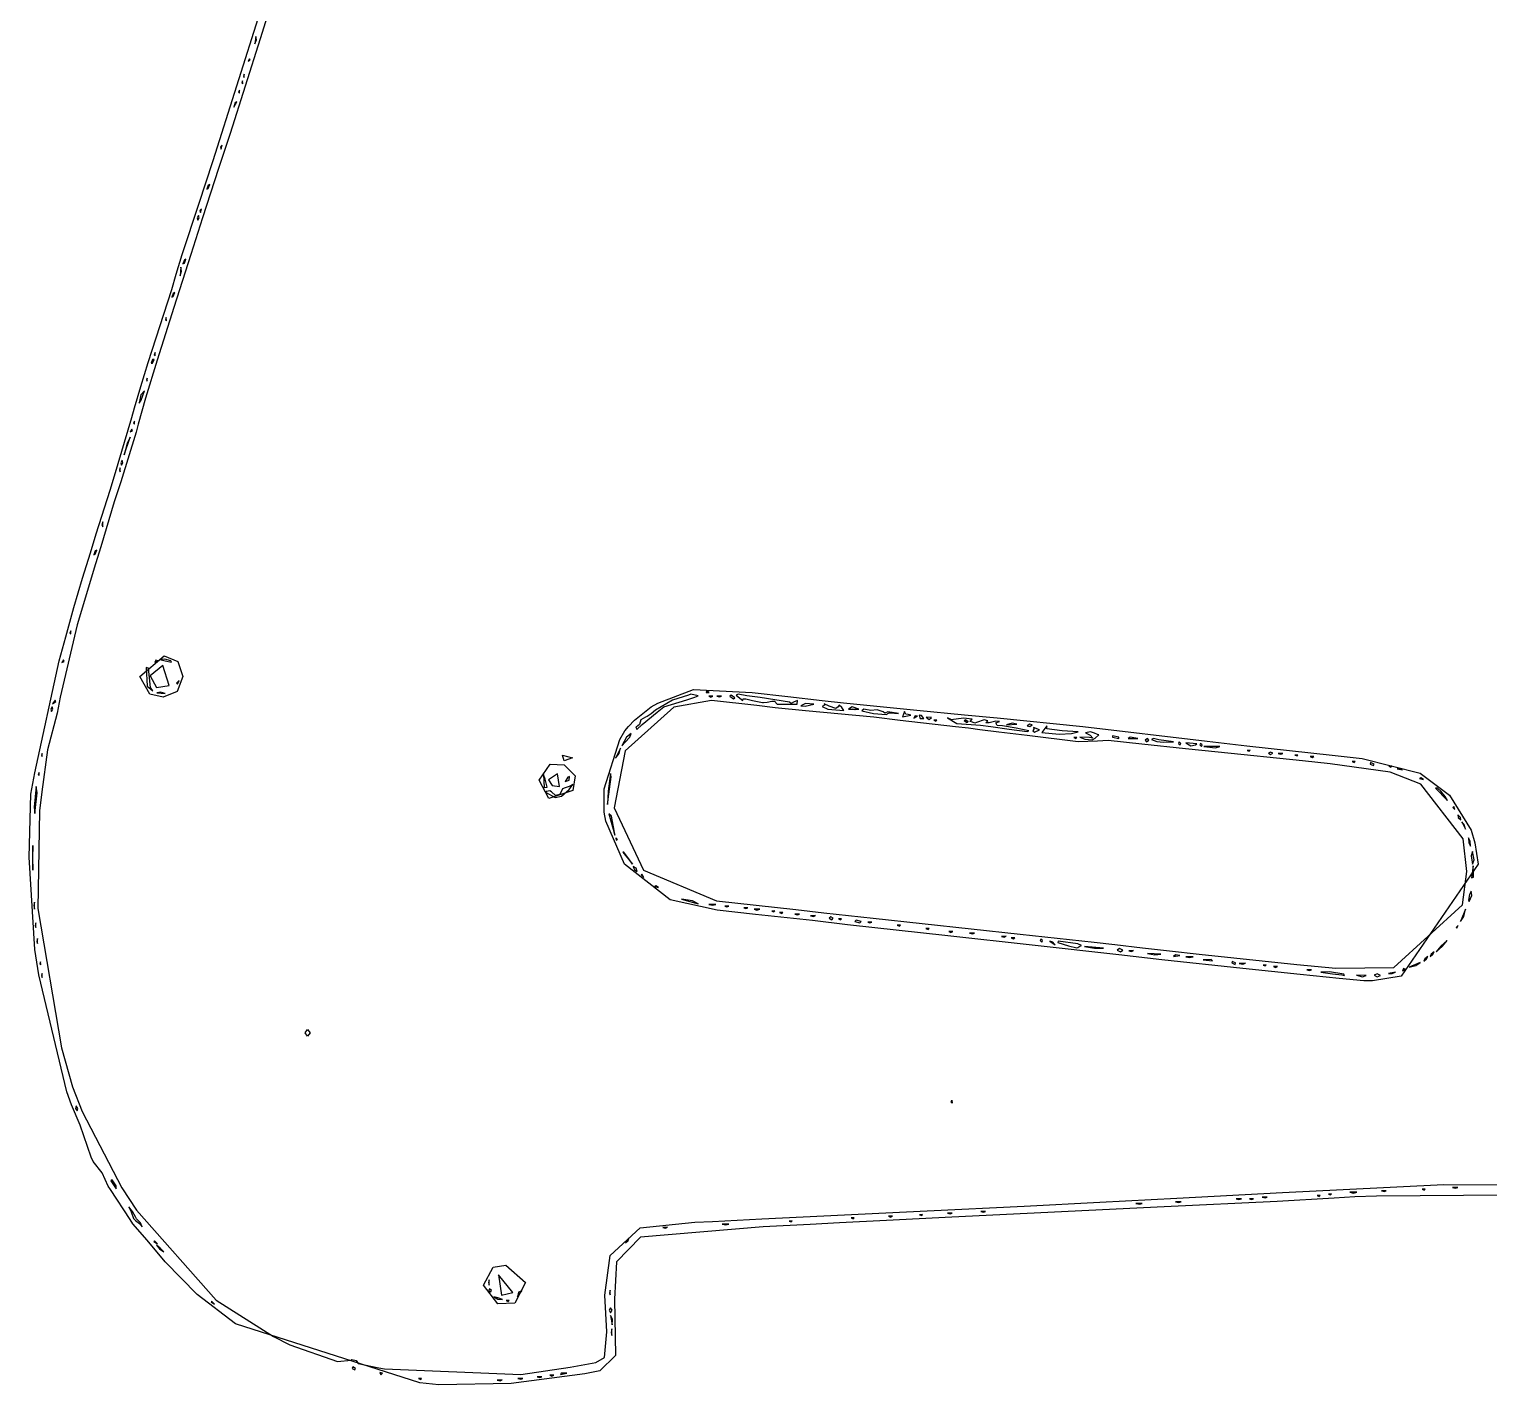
# Model space of a CAD drawing. Extents: x -52 to 387, y -106 to 391.
# Drawn here: x -52.2 to 206.8, y -106.3 to 134.2 of the extents above; entities that cross this region are included whole.
import ezdxf

# ---------------------------------------------------------------- set-up
doc = ezdxf.new("R2010")
doc.units = 0
doc.layers.add('Layer_1', color=7, linetype='CONTINUOUS')

msp = doc.modelspace()

# ---------------------------------------------------------------- linework, layer by layer
at = {"layer": 'Layer_1', "color": 7}
for p, q in [((-19.589205, 110.933502), (-11.175605, 137.462391)), ((-9.992114, 136.480455), (-11.253995, 132.523502)), ((-11.253995, 132.523502), (-16.577273, 115.73128)), ((-12.015055, 132.921718), (-12.148298, 131.67692)), ((-12.148298, 131.67692), (-11.906843, 132.373924)), ((-11.906843, 132.373924), (-12.015055, 132.921718)), ((-13.106406, 128.993805), (-13.385396, 128.555825)), ((-13.385396, 128.555825), (-12.995489, 128.728234)), ((-12.995489, 128.728234), (-13.106406, 128.993805)), ((-14.343775, 125.109383), (-14.492004, 124.738967)), ((-14.492004, 124.738967), (-14.321496, 124.568448)), ((-14.343764, 125.109383), (-14.343775, 125.109383)), ((-14.321496, 124.568448), (-14.343764, 125.109383)), ((-14.061553, 126.238272), (-14.209782, 125.867856)), ((-14.209782, 125.867856), (-14.039274, 125.697337)), ((-14.061542, 126.238272), (-14.061553, 126.238272)), ((-14.039274, 125.697337), (-14.061542, 126.238272)), ((-14.90822, 123.41605), (-15.056448, 123.045633)), ((-15.056448, 123.045633), (-14.885941, 122.875115)), ((-14.908208, 123.41605), (-14.90822, 123.41605)), ((-14.885941, 122.875115), (-14.908208, 123.41605)), ((-15.901238, 120.388031), (-15.38511, 121.375809)), ((-15.643174, 121.234698), (-15.901238, 120.388031)), ((-15.38511, 121.375809), (-15.643174, 121.234698)), ((-16.577273, 115.73128), (-18.612242, 109.522391)), ((-17.960851, 113.653278), (-18.259033, 113.35511)), ((-18.259033, 113.35511), (-18.135634, 112.984891)), ((-18.135634, 112.984891), (-17.960851, 113.653278)), ((-22.134892, 103.172391), (-19.589205, 110.933502)), ((-18.612242, 109.522391), (-21.435503, 100.773502)), ((-20.440952, 106.559142), (-20.71453, 105.853587)), ((-20.167374, 106.700254), (-20.440952, 106.559142)), ((-20.440952, 105.994698), (-20.167374, 106.700254)), ((-20.71453, 105.853587), (-20.440952, 105.994698)), ((-25.081024, 94.282391), (-22.134892, 103.172391)), ((-22.143141, 101.19692), (-22.416508, 100.773587)), ((-22.032225, 100.773587), (-22.143141, 101.19692)), ((-21.62974, 102.364389), (-21.927922, 102.066221)), ((-21.927922, 102.066221), (-21.804523, 101.696002)), ((-21.804523, 101.696002), (-21.62974, 102.364389)), ((-21.435503, 100.773502), (-23.529208, 94.282391)), ((-22.416508, 100.773587), (-22.305591, 100.350254)), ((-22.305591, 100.350254), (-22.032225, 100.773587)), ((-23.529208, 94.282391), (-26.534666, 84.827947)), ((-26.112388, 90.754613), (-25.081024, 94.282391)), ((-24.674285, 93.294698), (-24.947863, 92.589142)), ((-24.400708, 93.435809), (-24.674285, 93.294698)), ((-24.674285, 92.730254), (-24.400708, 93.435809)), ((-26.906355, 88.073502), (-26.112388, 90.754613)), ((-25.289795, 91.993146), (-25.411873, 90.472476)), ((-25.411873, 90.472476), (-25.180716, 91.304241)), ((-25.180716, 91.304241), (-25.289795, 91.993146)), ((-24.947863, 92.589142), (-24.674285, 92.730254)), ((-31.078562, 75.09128), (-26.906355, 88.073502)), ((-26.649841, 87.368031), (-26.923419, 86.662476)), ((-26.923419, 86.662476), (-26.649841, 86.803587)), ((-26.376263, 87.509142), (-26.649841, 87.368031)), ((-26.649841, 86.803587), (-26.376263, 87.509142)), ((-26.534666, 84.827947), (-29.477346, 75.514613)), ((-27.890442, 83.058272), (-28.038671, 82.687856)), ((-27.89043, 83.058272), (-27.890442, 83.058272)), ((-27.868163, 82.517337), (-27.89043, 83.058272)), ((-28.038671, 82.687856), (-27.868163, 82.517337)), ((-29.477346, 75.514613), (-31.579591, 68.74128)), ((-30.31873, 75.655809), (-30.596631, 75.004158)), ((-30.040828, 75.601905), (-30.31873, 75.655809)), ((-30.31873, 74.950254), (-30.040828, 75.601905)), ((-29.865997, 76.849383), (-30.014226, 76.478967)), ((-30.014226, 76.478967), (-29.843719, 76.308448)), ((-29.865986, 76.849383), (-29.865997, 76.849383)), ((-29.843719, 76.308448), (-29.865986, 76.849383)), ((-32.427951, 70.857947), (-31.078562, 75.09128)), ((-30.596631, 75.004158), (-30.31873, 74.950254)), ((-33.546471, 67.047947), (-32.427951, 70.857947)), ((-31.729841, 70.058834), (-32.376471, 69.379808)), ((-32.31504, 68.419406), (-31.729841, 70.058834)), ((-31.277108, 72.333828), (-31.425337, 71.963411)), ((-31.425337, 71.963411), (-31.25483, 71.792892)), ((-31.277097, 72.333828), (-31.277108, 72.333828)), ((-31.25483, 71.792892), (-31.277097, 72.333828)), ((-31.579591, 68.74128), (-32.860423, 64.164736)), ((-32.376471, 69.379808), (-32.711988, 67.894698)), ((-32.711988, 67.894698), (-32.31504, 68.419406)), ((-37.066895, 54.978967), (-33.985496, 65.354613)), ((-33.985496, 65.354613), (-33.546471, 67.047947)), ((-33.249303, 62.753625), (-35.967839, 53.924613)), ((-33.99085, 63.236028), (-34.269841, 62.798047)), ((-34.269841, 62.798047), (-33.879934, 62.970456)), ((-33.879934, 62.970456), (-33.99085, 63.236028)), ((-33.534886, 64.713828), (-33.683115, 64.343411)), ((-33.683115, 64.343411), (-33.512608, 64.172892)), ((-33.534875, 64.713828), (-33.534886, 64.713828)), ((-33.512608, 64.172892), (-33.534875, 64.713828)), ((-32.860423, 64.164736), (-33.249303, 62.753625)), ((-35.3727, 58.722476), (-34.306891, 61.82692)), ((-34.845306, 60.698031), (-35.3727, 58.722476)), ((-34.306891, 61.82692), (-34.845306, 60.698031)), ((-35.689811, 57.734698), (-35.963174, 57.311365)), ((-35.963174, 57.311365), (-35.852258, 56.888031)), ((-35.852258, 56.888031), (-35.578892, 57.311365)), ((-35.578892, 57.311365), (-35.689811, 57.734698)), ((-37.824255, 52.438967), (-37.066895, 54.978967)), ((-36.058486, 56.394142), (-36.200834, 56.041365)), ((-36.200834, 56.041365), (-36.058486, 55.688587)), ((-36.058486, 55.688587), (-36.058486, 56.394142)), ((-40.340043, 44.711497), (-37.824255, 52.438967)), ((-35.967839, 53.924613), (-37.120686, 50.396836)), ((-37.120686, 50.396836), (-39.496368, 42.353502)), ((-39.16472, 46.803949), (-39.294822, 46.304698)), ((-39.164706, 46.803949), (-39.16472, 46.803949)), ((-39.154264, 45.957282), (-39.164706, 46.803949)), ((-41.318149, 41.32483), (-40.340043, 44.711497)), ((-39.294822, 46.304698), (-39.154264, 45.957282)), ((-40.47873, 41.648031), (-40.752308, 40.942476)), ((-40.205152, 41.789142), (-40.47873, 41.648031)), ((-40.47873, 41.083587), (-40.205152, 41.789142)), ((-39.496368, 42.353502), (-40.418952, 39.390169)), ((-40.418952, 39.390169), (-43.675495, 28.524613)), ((-42.731809, 36.811533), (-41.318149, 41.32483)), ((-40.752308, 40.942476), (-40.47873, 41.083587)), ((-44.284982, 31.613225), (-42.731809, 36.811533)), ((-45.726155, 26.430778), (-44.284982, 31.613225)), ((-43.675495, 28.524613), (-46.716225, 15.683502)), ((-46.874043, 22.174613), (-45.726155, 26.430778)), ((-44.823775, 27.460494), (-44.972004, 27.090078)), ((-44.972004, 27.090078), (-44.801496, 26.919559)), ((-44.823764, 27.460494), (-44.823775, 27.460494)), ((-44.801496, 26.919559), (-44.823764, 27.460494)), ((-51.199423, 2.277958), (-46.874043, 22.174613)), ((-46.126406, 22.313805), (-46.405396, 21.875825)), ((-46.405396, 21.875825), (-46.015489, 22.048234)), ((-46.015489, 22.048234), (-46.126406, 22.313805)), ((-32.576508, 19.377114), (-28.245314, 23.02128)), ((-31.039283, 20.834058), (-31.436623, 20.992497)), ((-31.436623, 20.992497), (-31.281421, 17.680704)), ((-30.704003, 17.397325), (-31.039283, 20.834058)), ((-28.49676, 21.327947), (-30.74464, 19.493502)), ((-29.753896, 22.256486), (-29.912053, 21.892391)), ((-29.912053, 21.892391), (-29.347219, 22.148282)), ((-29.347219, 22.148282), (-29.753896, 22.256486)), ((-28.148164, 22.419695), (-29.04873, 22.382526)), ((-29.04873, 22.382526), (-28.060952, 22.174613)), ((-27.369937, 17.761984), (-28.49676, 21.327947)), ((-28.245314, 23.02128), (-25.83241, 22.023681)), ((-27.073174, 22.174613), (-28.148164, 22.419695)), ((-28.060952, 22.174613), (-26.985962, 21.929532)), ((-26.985962, 21.929532), (-27.073174, 22.174613)), ((-25.83241, 22.023681), (-24.956508, 19.385863)), ((-30.77968, 16.224833), (-32.576508, 19.377114)), ((-30.74464, 19.493502), (-29.613174, 17.435481)), ((-25.58544, 18.664277), (-26.095497, 18.177105)), ((-26.095497, 18.177105), (-25.923497, 18.005119)), ((-24.956508, 19.385863), (-25.957871, 16.714573)), ((-25.923497, 18.005119), (-25.58544, 18.664277)), ((-46.716225, 15.683502), (-47.263287, 12.855534)), ((-31.281421, 17.680704), (-30.255583, 16.812391)), ((-28.427316, 15.684546), (-30.77968, 16.224833)), ((-30.255583, 16.812391), (-30.704003, 17.397325)), ((-29.613174, 17.435481), (-27.369937, 17.761984)), ((-28.892714, 16.588194), (-29.581613, 16.479115)), ((-29.581613, 16.479115), (-28.060952, 16.357026)), ((-28.060952, 16.357026), (-28.892714, 16.588194)), ((-25.957871, 16.714573), (-28.427316, 15.684546)), ((59.362998, 14.651145), (65.68812, 17.057924)), ((64.790159, 16.057588), (61.967937, 15.197233)), ((64.482537, 15.256669), (65.919048, 15.726654)), ((65.177721, 16.218257), (64.790159, 16.057588)), ((66.483492, 15.918876), (65.177721, 16.218257)), ((65.68812, 17.057924), (76.079056, 16.529943)), ((65.919048, 15.726654), (66.20127, 15.824613)), ((66.20127, 15.824613), (66.483492, 15.918876)), ((67.965159, 16.808073), (67.894604, 16.530169)), ((67.894604, 16.530169), (68.459048, 16.530169)), ((68.459048, 16.530169), (67.965159, 16.808073)), ((69.094048, 15.870418), (68.388492, 15.870418)), ((68.388492, 15.870418), (68.74127, 15.728065)), ((68.74127, 15.728065), (69.094048, 15.870418)), ((70.6409, 15.879167), (69.794233, 15.868725)), ((69.794233, 15.868725), (70.293492, 15.73862)), ((70.293492, 15.73862), (70.6409, 15.879195)), ((70.6409, 15.879195), (70.6409, 15.879167)), ((72.343924, 16.078585), (72.132258, 15.895169)), ((72.132258, 15.895169), (72.762937, 15.423547)), ((72.974604, 15.606992), (72.343924, 16.078585)), ((72.762937, 15.423547), (72.974604, 15.606992)), ((73.591231, 16.225679), (73.256826, 16.043166)), ((73.256826, 16.043166), (73.905849, 15.501017)), ((75.143453, 15.941594), (73.591231, 16.225679)), ((77.490159, 15.634085), (75.143453, 15.941594)), ((76.079056, 16.529943), (82.429056, 15.81959)), ((82.695426, 14.81121), (77.490159, 15.634085)), ((82.429056, 15.81959), (88.496834, 15.127186)), ((-48.107586, 13.990265), (-48.380952, 13.566932)), ((-48.380952, 13.566932), (-48.270036, 13.143598)), ((-48.270036, 13.143598), (-47.99667, 13.566932)), ((-47.99667, 13.566932), (-48.107586, 13.990265)), ((-47.629191, 15.155154), (-48.09873, 14.520165)), ((-48.09873, 14.520165), (-47.498008, 14.907476)), ((-47.498008, 14.907476), (-47.629191, 15.155154)), ((62.194474, 13.90986), (53.540736, 6.160263)), ((55.221807, 11.621489), (58.147004, 13.99018)), ((56.552451, 10.83629), (59.192276, 13.016288)), ((58.933659, 13.381342), (58.131273, 12.738694)), ((58.147004, 13.99018), (59.362998, 14.651145)), ((61.967937, 15.197233), (58.933659, 13.381342)), ((59.192276, 13.016288), (60.415715, 13.993144)), ((60.415715, 13.993144), (64.482537, 15.256669)), ((68.850394, 15.118747), (62.194474, 13.90986)), ((76.887166, 14.253381), (68.850394, 15.118747)), ((73.905849, 15.501017), (74.416395, 15.119058)), ((74.416395, 15.119058), (74.509424, 15.429446)), ((74.509424, 15.429446), (74.931513, 15.411384)), ((74.931513, 15.411384), (76.165016, 15.132238)), ((76.165016, 15.132238), (77.888744, 14.766404)), ((80.132722, 13.827225), (76.887166, 14.253381)), ((77.888744, 14.766404), (78.069646, 14.766404)), ((78.069646, 14.766404), (78.760159, 14.836948)), ((78.760159, 14.836948), (79.586667, 14.99821)), ((79.586667, 14.99821), (80.030159, 15.018812)), ((80.030159, 15.018812), (80.524048, 14.476449)), ((85.533492, 13.281182), (80.132722, 13.827225)), ((80.524048, 14.476449), (84.051826, 14.450202)), ((82.976836, 14.554625), (82.695426, 14.81121)), ((83.416826, 14.836836), (82.976836, 14.554625)), ((84.122381, 15.119058), (83.416826, 14.836836)), ((84.051826, 14.45009), (84.122381, 15.119058)), ((84.051826, 14.450202), (84.051826, 14.45009)), ((85.519381, 14.582028), (84.686826, 14.182486)), ((84.686826, 14.182486), (85.510031, 14.084555)), ((85.510031, 14.084555), (87.015218, 14.484069)), ((87.015218, 14.484069), (85.519381, 14.582028)), ((97.669048, 12.148229), (85.533492, 13.281182)), ((88.920159, 14.257868), (88.496826, 14.024075)), ((88.496826, 14.024075), (89.484604, 13.56315)), ((88.496834, 15.127186), (92.306834, 14.713346)), ((89.726508, 14.131291), (88.829444, 14.534784)), ((88.829444, 14.534784), (88.920159, 14.257868)), ((89.484604, 13.56315), (92.356658, 13.342057)), ((90.946111, 13.712276), (89.726508, 14.131291)), ((91.319048, 13.99018), (90.946111, 13.712276)), ((91.521859, 14.268084), (91.319048, 13.99018)), ((91.995024, 13.873764), (91.521859, 14.268084)), ((92.356658, 13.342057), (91.995024, 13.873764)), ((92.306834, 14.713346), (105.289056, 13.424042)), ((93.805107, 13.99018), (93.170107, 13.575822)), ((93.170107, 13.575822), (94.987937, 13.56679)), ((94.987937, 13.566847), (93.805107, 13.99018)), ((93.935482, 13.596254), (94.476409, 13.61855)), ((94.305899, 13.448031), (93.935482, 13.596283)), ((93.935482, 13.596283), (93.935482, 13.596254)), ((94.476409, 13.61855), (94.305899, 13.448031)), ((94.987937, 13.56679), (94.987937, 13.566847)), ((95.921957, 13.580281), (95.53606, 13.304296)), ((95.53606, 13.304296), (97.622388, 12.787406)), ((97.148198, 13.35518), (95.921957, 13.580281)), ((98.259564, 13.467956), (97.148198, 13.35518)), ((99.344861, 13.115178), (98.259564, 13.467956)), ((99.611293, 12.861291), (99.344861, 13.115178)), ((100.179965, 13.096467), (99.611293, 12.861291)), ((102.043492, 12.829259), (100.179965, 13.096467)), ((103.101826, 13.134539), (102.749048, 12.224683)), ((103.330107, 12.711206), (103.101826, 13.134539)), ((105.289056, 13.424042), (113.755723, 12.578843)), ((-47.263287, 12.855534), (-48.961602, 6.32875)), ((53.501279, 9.720102), (54.162559, 10.512243)), ((54.162559, 10.512243), (55.221807, 11.621489)), ((55.759048, 10.585564), (55.408028, 10.416005)), ((55.408028, 10.416005), (55.590426, 9.944412)), ((55.590426, 9.944412), (56.552451, 10.83629)), ((56.105775, 10.839903), (55.759048, 10.585564)), ((56.302464, 11.70816), (56.105775, 10.839903)), ((57.155182, 12.164993), (56.302464, 11.70816)), ((57.452381, 12.274805), (57.155182, 12.164993)), ((58.131273, 12.738694), (57.452381, 12.274805)), ((97.622388, 12.787406), (99.85627, 12.633453)), ((102.325715, 11.57464), (97.669048, 12.148229)), ((99.85627, 12.633453), (100.372441, 12.931847)), ((100.372441, 12.931847), (100.537069, 12.931847)), ((100.537069, 12.931847), (102.043492, 12.829259)), ((112.178671, 10.459298), (102.325715, 11.57464)), ((102.749048, 12.224683), (104.241261, 12.535917)), ((103.788032, 12.606473), (103.330107, 12.711206)), ((104.241261, 12.535917), (103.788032, 12.606473)), ((105.008446, 12.399519), (104.745725, 11.980448)), ((104.745725, 11.980448), (105.430159, 12.304636)), ((105.430159, 12.304636), (105.008446, 12.399519)), ((106.135715, 12.478288), (105.712381, 12.505099)), ((105.712381, 12.505099), (105.90053, 11.920504)), ((105.90053, 11.920504), (106.559048, 11.893692)), ((106.559048, 11.893664), (106.135715, 12.478288)), ((106.559048, 11.893692), (106.559048, 11.893664)), ((107.899736, 12.08518), (106.935343, 12.167363)), ((106.935343, 12.167363), (107.47627, 11.732402)), ((107.47627, 11.732402), (107.899736, 12.08518)), ((108.869742, 11.642966), (108.328816, 11.620671)), ((108.328816, 11.620671), (108.699232, 11.472419)), ((108.699232, 11.472419), (108.869742, 11.642938)), ((108.869742, 11.642938), (108.869742, 11.642966)), ((111.230116, 11.805357), (110.767484, 12.060627)), ((110.767484, 12.060627), (112.405761, 11.013752)), ((111.396549, 11.661819), (111.230116, 11.805357)), ((113.600492, 11.992329), (111.396549, 11.661819)), ((114.491606, 10.175072), (112.178671, 10.459298)), ((112.405761, 11.013752), (116.577937, 10.759724)), ((115.09627, 11.827681), (113.600492, 11.992329)), ((113.755715, 11.45018), (113.863515, 11.732402)), ((114.212359, 11.167958), (113.755715, 11.45018)), ((113.755723, 12.578843), (119.541279, 12.008698)), ((113.863515, 11.732402), (114.320159, 11.45018)), ((114.320159, 11.45018), (114.212359, 11.167958)), ((114.743492, 11.396445), (115.09627, 11.827681)), ((115.166826, 11.269981), (114.743492, 11.396445)), ((115.598742, 11.088512), (115.166826, 11.269981)), ((115.889986, 11.229539), (115.598742, 11.088512)), ((117.218339, 11.675196), (115.889986, 11.229539)), ((116.577937, 10.759724), (118.440911, 10.51371)), ((117.914869, 11.519494), (117.218339, 11.675196)), ((117.565715, 11.134486), (117.914869, 11.519494)), ((118.111606, 11.157911), (117.565715, 11.134486)), ((119.31105, 11.432174), (118.111606, 11.157911)), ((118.440911, 10.51371), (121.684768, 9.998006)), ((119.964604, 11.414394), (119.31105, 11.432174)), ((119.329604, 11.159153), (119.964604, 11.414394)), ((119.530328, 10.70009), (119.329604, 11.159153)), ((120.51652, 10.623777), (119.530328, 10.70009)), ((119.541279, 12.008698), (134.781279, 10.474707)), ((122.926351, 10.180321), (120.51652, 10.623777)), ((122.240345, 11.098588), (121.235168, 10.81518)), ((121.235168, 10.81518), (123.069787, 10.886921)), ((123.069787, 10.886921), (122.240345, 11.098588)), ((125.326826, 10.885736), (124.903492, 10.612375)), ((124.903492, 10.612375), (125.326826, 10.501462)), ((125.750159, 10.774822), (125.326826, 10.885736)), ((125.326826, 10.501462), (125.750159, 10.774822)), ((128.365411, 10.603514), (127.452473, 9.421115)), ((128.387594, 10.098957), (128.365411, 10.603514)), ((134.781279, 10.474707), (156.794612, 7.906598)), ((49.821008, -0.539071), (52.610608, 8.183204)), ((52.610608, 8.183204), (53.501279, 9.720102)), ((53.788629, 8.599877), (52.946715, 7.075736)), ((53.53374, 7.710736), (54.375651, 8.627958)), ((54.630159, 9.234877), (53.788629, 8.599877)), ((54.375651, 8.627958), (54.630159, 9.234877)), ((116.491983, 9.893245), (114.491606, 10.175072)), ((119.823492, 9.507052), (116.491983, 9.893245)), ((124.903492, 8.927706), (119.823492, 9.507052)), ((121.684768, 9.998006), (124.878276, 9.593892)), ((125.185715, 9.727468), (122.926351, 10.180321)), ((124.878276, 9.593892), (125.185715, 9.727439)), ((133.934604, 7.791508), (124.903492, 8.927706)), ((125.185715, 9.727439), (125.185715, 9.727468)), ((126.032387, 10.023547), (125.891276, 9.756847)), ((125.891276, 9.756847), (126.197016, 9.494465)), ((127.067197, 9.885822), (126.006789, 10.299504)), ((126.006789, 10.299504), (126.032387, 10.023547)), ((126.197016, 9.494465), (127.067203, 9.885822)), ((127.067203, 9.885822), (127.067197, 9.885822)), ((127.452473, 9.421115), (130.572626, 9.110106)), ((131.095126, 9.708446), (128.387594, 10.098957)), ((130.572626, 9.110106), (132.759848, 9.242723)), ((133.934604, 9.540721), (131.095126, 9.708446)), ((132.759842, 9.242723), (133.934604, 9.540721)), ((132.759848, 9.242723), (132.759842, 9.242723)), ((133.705298, 8.538522), (133.164371, 8.516226)), ((133.164371, 8.516226), (133.534788, 8.367975)), ((133.534788, 8.367975), (133.705298, 8.538494)), ((133.705298, 8.538494), (133.705298, 8.538522)), ((137.362393, 7.869062), (133.934604, 7.791508)), ((135.94719, 8.568042), (134.217026, 8.57538)), ((134.217026, 8.57538), (135.134048, 8.267758)), ((135.134048, 8.267758), (136.390024, 8.108754)), ((136.117443, 9.523816), (135.254359, 9.397155)), ((135.254359, 9.397155), (136.076148, 8.966004)), ((136.51252, 8.405906), (135.94719, 8.568042)), ((136.076148, 8.966004), (136.51252, 8.405906)), ((136.846383, 9.300945), (136.117443, 9.523816)), ((136.390024, 8.108754), (136.954469, 8.445558)), ((137.369533, 9.075026), (136.846383, 9.300945)), ((136.954469, 8.445473), (137.603492, 9.01305)), ((136.954469, 8.445558), (136.954469, 8.445473)), ((139.278521, 8.025188), (137.362393, 7.869062)), ((137.603492, 9.01305), (137.369533, 9.075026)), ((145.223492, 7.362953), (139.278521, 8.025188)), ((141.13127, 8.627958), (140.002381, 8.8705)), ((140.002381, 8.8705), (140.002381, 8.627958)), ((140.002381, 8.627958), (141.13127, 8.385416)), ((141.13127, 8.385416), (141.13127, 8.627958)), ((143.160725, 8.594571), (142.824604, 8.345736)), ((142.824604, 8.345736), (144.517937, 8.345736)), ((144.517937, 8.345736), (143.160725, 8.594571)), ((146.227927, 8.345736), (145.787937, 8.063514)), ((145.787937, 8.063514), (146.053502, 7.781291)), ((146.053502, 7.781291), (146.493492, 8.063514)), ((146.493492, 8.063514), (146.227927, 8.345736)), ((147.302542, 8.37695), (146.916826, 8.21755)), ((146.916826, 8.21755), (147.889465, 7.821847)), ((148.219764, 8.104887), (147.302542, 8.37695)), ((147.889465, 7.821847), (149.065392, 7.702354)), ((150.867937, 7.781291), (148.219764, 8.104887)), ((149.065392, 7.702354), (150.867937, 7.781291)), ((151.839058, 7.781291), (151.714604, 7.499069)), ((152.137937, 7.499069), (151.839058, 7.781291)), ((156.794612, 7.906598), (163.850168, 7.07709)), ((-49.903775, 5.729395), (-50.052004, 5.358978)), ((-50.052004, 5.358978), (-49.881496, 5.188459)), ((-48.961602, 6.32875), (-49.943856, -1.108709)), ((-49.903764, 5.729395), (-49.903775, 5.729395)), ((-49.881496, 5.188459), (-49.903764, 5.729395)), ((42.744046, 4.396092), (42.4286, 5.398461)), ((42.4286, 5.398461), (44.187937, 4.924525)), ((53.540736, 6.160263), (51.59044, -3.930903)), ((52.707153, 6.652402), (51.807937, 4.898758)), ((51.807937, 4.898758), (52.484847, 5.73518)), ((52.484847, 5.73518), (52.707153, 6.652402)), ((52.946715, 7.075736), (53.53374, 7.710736)), ((152.984604, 6.512166), (145.223492, 7.362953)), ((151.714604, 7.499069), (152.013483, 7.216847)), ((152.013483, 7.216847), (152.137937, 7.499069)), ((158.770159, 5.943122), (152.984604, 6.512166)), ((155.007649, 7.404553), (153.046029, 7.590932)), ((153.046029, 7.590932), (153.924909, 7.078699)), ((153.924909, 7.078699), (154.748055, 7.216847)), ((154.748055, 7.216847), (155.007649, 7.404553)), ((155.649058, 7.499069), (155.524604, 7.216847)), ((155.524604, 7.216847), (155.823483, 6.934625)), ((155.947937, 7.216847), (155.649058, 7.499069)), ((155.823483, 6.934625), (155.947937, 7.216847)), ((159.052381, 6.949018), (156.230159, 6.934625)), ((156.230159, 6.934625), (158.27627, 6.687737)), ((158.27627, 6.687737), (159.052381, 6.949018)), ((173.727937, 4.400297), (158.770159, 5.943122)), ((163.850168, 7.07709), (179.014941, 5.401114)), ((164.46752, 6.280659), (163.926593, 6.258364)), ((163.926593, 6.258364), (164.29701, 6.110112)), ((164.29701, 6.110112), (164.46752, 6.280631)), ((164.46752, 6.280631), (164.46752, 6.280659)), ((168.083492, 5.966998), (167.697537, 5.745256)), ((167.697537, 5.745256), (168.083492, 5.523514)), ((168.469448, 5.745256), (168.083492, 5.966998)), ((168.083492, 5.523514), (168.469448, 5.745256)), ((170.265344, 5.719009), (169.418677, 5.708567)), ((169.418677, 5.708567), (169.917937, 5.578462)), ((169.917937, 5.578462), (170.265344, 5.719037)), ((170.265344, 5.719037), (170.265344, 5.719009)), ((172.934187, 5.434077), (172.39326, 5.411782)), ((172.39326, 5.411782), (172.763677, 5.26353)), ((172.763677, 5.26353), (172.934187, 5.434049)), ((172.934187, 5.434049), (172.934187, 5.434077)), ((179.014941, 5.401114), (184.311279, 4.819877)), ((38.26127, 0.986989), (40.243331, 3.832861)), ((40.243331, 3.832861), (42.722058, 3.669539)), ((42.722058, 3.669539), (44.671087, 1.765273)), ((44.187937, 4.924525), (42.744046, 4.396092)), ((178.666826, 3.853661), (173.727937, 4.400297)), ((175.774048, 5.145985), (175.068492, 5.145985)), ((175.068492, 5.145985), (175.42127, 5.003632)), ((175.42127, 5.003632), (175.774048, 5.145985)), ((189.297592, 2.401458), (178.666826, 3.853661)), ((183.094187, 4.305188), (182.55326, 4.282893)), ((182.55326, 4.282893), (182.923677, 4.134642)), ((182.923677, 4.134642), (183.094187, 4.30516)), ((183.094187, 4.30516), (183.094187, 4.305188)), ((184.311279, 4.819877), (194.61239, 2.198823)), ((185.792937, 4.092562), (185.722381, 3.83018)), ((185.722381, 3.83018), (186.357381, 3.567798)), ((186.427937, 3.83018), (185.792937, 4.092562)), ((186.357381, 3.567798), (186.427937, 3.83018)), ((189.585298, 3.458522), (189.044371, 3.436226)), ((189.044371, 3.436226), (189.414788, 3.287975)), ((189.414788, 3.287975), (189.585298, 3.458494)), ((189.585298, 3.458494), (189.585298, 3.458522)), ((190.943103, 3.065386), (190.536426, 2.957182)), ((190.536426, 2.957182), (191.507937, 2.809495)), ((191.507937, 2.809495), (190.943103, 3.065386)), ((-51.903472, -1.532042), (-51.199423, 2.277958)), ((-50.46822, 2.342728), (-50.616448, 1.972311)), ((-50.616448, 1.972311), (-50.445941, 1.801793)), ((-50.468208, 2.342728), (-50.46822, 2.342728)), ((-50.445941, 1.801793), (-50.468208, 2.342728)), ((40.019484, -2.283346), (38.26127, 0.986989)), ((39.333715, 1.140659), (39.079715, 1.978294)), ((39.079715, 1.978294), (39.164381, -0.346709)), ((39.678714, -0.269662), (39.333715, 1.140659)), ((41.560363, 2.084128), (39.954604, 1.014026)), ((39.954604, 1.014026), (40.581845, 0.036182)), ((40.581845, 0.036182), (41.862906, -0.168457)), ((41.862906, -0.168457), (41.560363, 2.084128)), ((42.917937, 0.752349), (43.621133, 1.000536)), ((42.988492, 0.912652), (42.917937, 0.752349)), ((43.34127, 1.511245), (42.988492, 0.912652)), ((43.691689, 1.617106), (43.34127, 1.511245)), ((43.579065, -0.692346), (44.240196, 0.209128)), ((44.240196, 0.209128), (43.579065, -0.144694)), ((43.621133, 1.000536), (43.691689, 1.617106)), ((44.671087, 1.765273), (44.273117, -0.842065)), ((50.927542, 2.136847), (50.532369, -0.967598)), ((50.67239, -1.532042), (51.067566, 1.572402)), ((51.067566, 1.572402), (50.927542, 2.136847)), ((194.72244, 0.248075), (189.297592, 2.401458)), ((194.738834, 1.397876), (194.473268, 1.286935)), ((194.473268, 1.286935), (195.176826, 1.118871)), ((194.61239, 2.198823), (199.833501, -1.672589)), ((202.261267, -9.442279), (194.72244, 0.248075)), ((195.176826, 1.118871), (194.738834, 1.397876)), ((-52.213098, -12.67982), (-51.903472, -1.532042)), ((-50.948627, -0.120846), (-51.331822, -3.789735)), ((-51.183224, -4.918624), (-50.800031, -1.249735)), ((-50.800031, -1.249735), (-50.948627, -0.120846)), ((-49.943856, -1.108709), (-50.376156, -4.495375)), ((39.164381, -0.346709), (39.678714, -0.269662)), ((39.575859, -1.059235), (39.390159, -1.15965)), ((39.390159, -1.15965), (41.135675, -2.07738)), ((40.165393, -0.90977), (39.575859, -1.059235)), ((44.273117, -0.842065), (40.019484, -2.283346)), ((40.473582, -1.123892), (40.165393, -0.90977)), ((41.154048, -1.762448), (40.473582, -1.123892)), ((41.135675, -2.07738), (42.264564, -1.845139)), ((41.930159, -1.550782), (41.154048, -1.762448)), ((42.444094, -0.56131), (41.930159, -1.550782)), ((42.264564, -1.845139), (43.579065, -0.692346)), ((42.917937, -0.397339), (42.444094, -0.56131)), ((43.579065, -0.144694), (42.917937, -0.397339)), ((49.814065, -4.705264), (49.821008, -0.539071)), ((50.532369, -0.967598), (50.421517, -3.366486)), ((50.421517, -3.366486), (50.67239, -1.532042)), ((197.687294, -0.4502), (197.322973, -0.453022)), ((197.322973, -0.453022), (199.49399, -2.661072)), ((198.28127, -0.997005), (197.687294, -0.4502)), ((199.02531, -1.91688), (198.28127, -0.997005)), ((199.02531, -1.917021), (199.02531, -1.91688)), ((199.49399, -2.661072), (199.02531, -1.917021)), ((199.833501, -1.672589), (203.676845, -7.878825)), ((-51.331822, -3.789735), (-51.183224, -4.918624)), ((-50.376156, -4.495375), (-50.660404, -21.821477)), ((50.114745, -6.301372), (49.814065, -4.705264)), ((51.096666, -5.385928), (50.633483, -4.988446)), ((50.633483, -4.988446), (51.703475, -8.786141)), ((51.59044, -3.930903), (56.809981, -14.988595)), ((200.574069, -3.714551), (200.416081, -3.872539)), ((200.416081, -3.872539), (200.766765, -4.220632)), ((200.766765, -4.220632), (200.574069, -3.714551)), ((53.452782, -13.94982), (50.114745, -6.301372)), ((51.562144, -7.977856), (51.096666, -5.385928)), ((201.769997, -5.624264), (201.320964, -5.200931)), ((201.320964, -5.200931), (201.385715, -5.624264)), ((201.385715, -5.624264), (201.834747, -6.047598)), ((201.834747, -6.047598), (201.769997, -5.624264)), ((202.462709, -7.03419), (202.02256, -6.445559)), ((202.02256, -6.445559), (202.659592, -7.740931)), ((202.659592, -7.740931), (202.462709, -7.03419)), ((51.703475, -8.786141), (51.562144, -7.977856)), ((52.187548, -9.563212), (51.885923, -9.262193)), ((51.885923, -9.262193), (51.937443, -9.697719)), ((51.937443, -9.697719), (52.187548, -9.563212)), ((202.915907, -15.219792), (202.261267, -9.442279)), ((203.482222, -9.877748), (203.172531, -9.246699)), ((203.172531, -9.246699), (203.240318, -10.119669)), ((203.240318, -10.119669), (203.550009, -10.750718)), ((203.550009, -10.750718), (203.482222, -9.877748)), ((203.676845, -7.878825), (204.303732, -10.141739)), ((204.303732, -10.141739), (204.882372, -13.951739)), ((-51.204241, -29.048709), (-52.213098, -12.67982)), ((-51.55784, -10.633624), (-51.654027, -12.820846)), ((-51.654027, -12.820846), (-51.55784, -15.008068)), ((-51.55784, -15.008068), (-51.55784, -10.633624)), ((53.297537, -11.800415), (53.127241, -11.833153)), ((53.127241, -11.833153), (54.849158, -13.94982)), ((54.302468, -13.140971), (53.297537, -11.800415)), ((203.925715, -11.692042), (203.671624, -12.468153)), ((203.671624, -12.468153), (203.925715, -13.94982)), ((204.179805, -13.173709), (203.925715, -11.692042)), ((61.544604, -20.237985), (53.452782, -13.94982)), ((54.849158, -13.94982), (54.302468, -13.140971)), ((55.476826, -14.655375), (54.973059, -14.359522)), ((54.973059, -14.359522), (55.194604, -14.937598)), ((55.194604, -14.937598), (55.69837, -15.233451)), ((55.69837, -15.233451), (55.476826, -14.655375)), ((56.809981, -14.988595), (69.729048, -20.44364)), ((204.882372, -13.951739), (191.225723, -33.790465)), ((202.124132, -21.146458), (202.915907, -15.219792)), ((204.005005, -14.232042), (203.704139, -16.387401)), ((203.925715, -13.94982), (204.179805, -13.173709)), ((204.107675, -16.240759), (204.005005, -14.232042)), ((56.48682, -15.706992), (56.351825, -15.841979)), ((56.351825, -15.841979), (56.860454, -16.329151)), ((56.860454, -16.329151), (56.48682, -15.706992)), ((58.989945, -17.793235), (58.724379, -17.904176)), ((58.724379, -17.904176), (59.427937, -18.07224)), ((59.427937, -18.07224), (58.989945, -17.793235)), ((203.704139, -16.387401), (204.107675, -16.240759)), ((-51.286224, -20.652513), (-51.40853, -21.287513)), ((-51.286224, -21.922513), (-51.286224, -20.652513)), ((69.870159, -22.122242), (61.544604, -20.237985)), ((65.495715, -20.46904), (63.523879, -20.126253)), ((63.523879, -20.126253), (66.483492, -20.955083)), ((66.483492, -20.955083), (65.495715, -20.46904)), ((69.729048, -20.44364), (83.840159, -22.006248)), ((203.36127, -19.288956), (203.178622, -20.34729)), ((203.178622, -20.34729), (203.283295, -20.582042)), ((203.283295, -20.582042), (203.753542, -19.523709)), ((203.648869, -18.747598), (203.36127, -19.288956)), ((203.753542, -19.523709), (203.648869, -18.747598)), ((-51.40853, -21.287513), (-51.286224, -21.922513)), ((-50.660404, -21.821477), (-46.491621, -46.52738)), ((69.658492, -21.088433), (68.388492, -21.088433)), ((68.388492, -21.088433), (69.023492, -21.21072)), ((69.023492, -21.21072), (69.658492, -21.088433)), ((76.643492, -22.848032), (69.870159, -22.122242)), ((71.91627, -21.382904), (71.210715, -21.382904)), ((71.210715, -21.382904), (71.563492, -21.525257)), ((71.563492, -21.525257), (71.91627, -21.382904)), ((75.302937, -21.665126), (74.597381, -21.665126)), ((74.597381, -21.665126), (74.950159, -21.807479)), ((74.950159, -21.807479), (75.302937, -21.665126)), ((77.419604, -21.939728), (76.431826, -21.939728)), ((76.431826, -21.939728), (76.925715, -22.068789)), ((86.803492, -23.960101), (76.643492, -22.848032)), ((76.925715, -22.068789), (77.419604, -21.939728)), ((80.083076, -22.2237), (79.542149, -22.245996)), ((79.542149, -22.245996), (79.912566, -22.394247)), ((79.912566, -22.394247), (80.083076, -22.223729)), ((80.083076, -22.223729), (80.083076, -22.2237)), ((81.494187, -22.505923), (80.95326, -22.528218)), ((80.95326, -22.528218), (81.323677, -22.67647)), ((81.323677, -22.67647), (81.494187, -22.505951)), ((81.494187, -22.505951), (81.494187, -22.505923)), ((84.469788, -22.785351), (83.623122, -22.795793)), ((83.623122, -22.795793), (84.122381, -22.925898)), ((83.840159, -22.006248), (88.779048, -22.54772)), ((84.122381, -22.925898), (84.469788, -22.785323)), ((84.469788, -22.785323), (84.469788, -22.785351)), ((87.292011, -23.067573), (86.445344, -23.078015)), ((86.445344, -23.078015), (86.944604, -23.20812)), ((86.944604, -23.20812), (87.292011, -23.067545)), ((87.292011, -23.067545), (87.292011, -23.067573)), ((88.779048, -22.54772), (97.527937, -23.533409)), ((90.032391, -23.263153), (89.766826, -23.545375)), ((90.472381, -23.545375), (90.032391, -23.263153)), ((189.946435, -32.29672), (202.124132, -21.146458)), ((202.664737, -21.890057), (201.784591, -24.10982)), ((201.784591, -24.10982), (202.352823, -23.219804)), ((202.352823, -23.219804), (202.664737, -21.890057)), ((-51.018053, -24.31604), (-51.148155, -24.815291)), ((-51.148155, -24.815291), (-51.007597, -25.162706)), ((-51.018039, -24.31604), (-51.018053, -24.31604)), ((-51.007597, -25.162706), (-51.018039, -24.31604)), ((93.012381, -24.675139), (86.803492, -23.960101)), ((89.766826, -23.545375), (90.206816, -23.827598)), ((90.206816, -23.827598), (90.472381, -23.545375)), ((91.936409, -23.634812), (91.395482, -23.657107)), ((91.395482, -23.657107), (91.765899, -23.805358)), ((91.765899, -23.805358), (91.936409, -23.63484)), ((91.936409, -23.63484), (91.936409, -23.634812)), ((110.792381, -26.623827), (93.012381, -24.675139)), ((94.510705, -23.860984), (94.282381, -24.10982)), ((94.282381, -24.10982), (95.182947, -24.358655)), ((95.41127, -24.10982), (94.510705, -23.860984)), ((95.182947, -24.358655), (95.41127, -24.10982)), ((97.31627, -24.205126), (96.610715, -24.205126)), ((96.610715, -24.205126), (96.963492, -24.347479)), ((96.963492, -24.347479), (97.31627, -24.205126)), ((97.527937, -23.533409), (123.633492, -26.36534)), ((102.378631, -24.7637), (101.837704, -24.785996)), ((101.837704, -24.785996), (102.208121, -24.934247)), ((102.208121, -24.934247), (102.378631, -24.763729)), ((102.378631, -24.763729), (102.378631, -24.7637)), ((107.458631, -25.328145), (106.917704, -25.35044)), ((106.917704, -25.35044), (107.288121, -25.498692)), ((107.288121, -25.498692), (107.458631, -25.328173)), ((107.458631, -25.328173), (107.458631, -25.328145)), ((111.709604, -25.89846), (111.004048, -25.89846)), ((111.004048, -25.89846), (111.356826, -26.040812)), ((111.356826, -26.040812), (111.709604, -25.89846)), ((201.331209, -24.807896), (200.980525, -25.155989)), ((200.980525, -25.155989), (201.138513, -25.313977)), ((201.138513, -25.313977), (201.331209, -24.807896)), ((-50.735831, -27.138262), (-50.865933, -27.637513)), ((-50.865933, -27.637513), (-50.725375, -27.984928)), ((-50.735817, -27.138262), (-50.735831, -27.138262)), ((-50.725375, -27.984928), (-50.735817, -27.138262)), ((125.750159, -28.332203), (110.792381, -26.623827)), ((115.514233, -26.172018), (114.667566, -26.18246)), ((114.667566, -26.18246), (115.166826, -26.312564)), ((115.166826, -26.312564), (115.514233, -26.171989)), ((115.514233, -26.171989), (115.514233, -26.172018)), ((121.158677, -26.736462), (120.312011, -26.746904)), ((120.312011, -26.746904), (120.81127, -26.877009)), ((120.81127, -26.877009), (121.158677, -26.736434)), ((121.158677, -26.736434), (121.158677, -26.736462)), ((122.71627, -27.027348), (122.010715, -27.027348)), ((122.010715, -27.027348), (122.363492, -27.169701)), ((122.363492, -27.169701), (122.71627, -27.027348)), ((123.633492, -26.36534), (136.756826, -27.772895)), ((141.13127, -30.04182), (125.750159, -28.332203)), ((127.285725, -27.214264), (127.16127, -27.496486)), ((127.16127, -27.496486), (127.460149, -27.778709)), ((127.584604, -27.496486), (127.285725, -27.214264)), ((127.460149, -27.778709), (127.584604, -27.496486)), ((129.409571, -27.784635), (128.890878, -27.595603)), ((128.890878, -27.595603), (129.842381, -28.266332)), ((129.726075, -28.138034), (129.409571, -27.784635)), ((129.842381, -28.266332), (129.726075, -28.138034)), ((130.406826, -27.621003), (130.305065, -27.854062)), ((130.305065, -27.854062), (132.208857, -28.40273)), ((133.864048, -28.045578), (130.406826, -27.621003)), ((132.208857, -28.40273), (133.673455, -28.766543)), ((134.499048, -28.359861), (133.864048, -28.045578)), ((134.24093, -28.499222), (134.499048, -28.359861)), ((136.756826, -27.772895), (140.425715, -28.19414)), ((140.425715, -28.19414), (145.364604, -28.77738)), ((198.28127, -28.484264), (197.46499, -29.472042)), ((197.46499, -29.472042), (198.563492, -28.484264)), ((199.379772, -27.496486), (198.28127, -28.484264)), ((198.563492, -28.484264), (199.379772, -27.496486)), ((-50.530938, -33.564264), (-51.204241, -29.048709)), ((133.673455, -28.766543), (133.839879, -28.694238)), ((133.839879, -28.694238), (134.24093, -28.499222)), ((138.447472, -28.822705), (135.063492, -28.53862)), ((135.063492, -28.53862), (136.824695, -28.861962)), ((136.824695, -28.861962), (138.447472, -28.822649)), ((138.447472, -28.822649), (138.447472, -28.822705)), ((141.255725, -28.907598), (140.849048, -29.18982)), ((140.849048, -29.18982), (141.430149, -29.472042)), ((148.75127, -30.88654), (141.13127, -30.04182)), ((141.836826, -29.18982), (141.255725, -28.907598)), ((141.430149, -29.472042), (141.836826, -29.18982)), ((143.736455, -29.276462), (142.889788, -29.286904)), ((142.889788, -29.286904), (143.389048, -29.417009)), ((143.389048, -29.417009), (143.736455, -29.276434)), ((143.736455, -29.276434), (143.736455, -29.276462)), ((145.364604, -28.77738), (150.162381, -29.328024)), ((148.586642, -29.934209), (146.227862, -29.781104)), ((146.227862, -29.781104), (147.544962, -30.036486)), ((147.544962, -30.036486), (148.586642, -29.934209)), ((163.144604, -32.453861), (148.75127, -30.88654)), ((150.162381, -29.328024), (155.383492, -29.890154)), ((151.220715, -30.040804), (150.842345, -30.296921)), ((150.842345, -30.296921), (151.996826, -30.1474)), ((151.996826, -30.1474), (151.220715, -30.040804)), ((154.325159, -30.401767), (153.055159, -30.401767)), ((153.055159, -30.401767), (153.690159, -30.524054)), ((153.690159, -30.524054), (154.325159, -30.401767)), ((155.383492, -29.890154), (172.740159, -31.766734)), ((157.500159, -30.866954), (156.089048, -30.88304)), ((156.089048, -30.88304), (157.782381, -31.09942)), ((157.782381, -31.09942), (157.500159, -30.866841)), ((157.500159, -30.866841), (157.500159, -30.866954)), ((195.459048, -30.742042), (195.248824, -31.165375)), ((195.248824, -31.165375), (195.74127, -30.742042)), ((195.951495, -30.318709), (195.459048, -30.742042)), ((195.74127, -30.742042), (195.951495, -30.318709)), ((196.587937, -29.895375), (196.377712, -30.318709)), ((196.377712, -30.318709), (196.870159, -29.895375)), ((197.080384, -29.472042), (196.587937, -29.895375)), ((196.870159, -29.895375), (197.080384, -29.472042)), ((-45.545725, -54.339122), (-50.530938, -33.564264)), ((-50.185997, -31.241716), (-50.334226, -31.612133)), ((-50.334226, -31.612133), (-50.163719, -31.782652)), ((-50.185986, -31.241716), (-50.185997, -31.241716)), ((-50.163719, -31.782652), (-50.185986, -31.241716)), ((-49.887375, -33.352513), (-50.029722, -33.705291)), ((-49.887375, -34.058068), (-49.887375, -33.352513)), ((161.239604, -31.185216), (161.169048, -31.447598)), ((161.169048, -31.447598), (161.804048, -31.70998)), ((161.874604, -31.447598), (161.239604, -31.185216)), ((161.804048, -31.70998), (161.874604, -31.447598)), ((163.635202, -31.530204), (162.506313, -31.535848)), ((162.506313, -31.535848), (163.144604, -31.658587)), ((163.144604, -31.658587), (163.635202, -31.530148)), ((173.304604, -33.528676), (163.144604, -32.453861)), ((163.635202, -31.530148), (163.635202, -31.530204)), ((167.289742, -31.819256), (166.748816, -31.841552)), ((166.748816, -31.841552), (167.119232, -31.989803)), ((167.119232, -31.989803), (167.289742, -31.819284)), ((167.289742, -31.819284), (167.289742, -31.819256)), ((169.282937, -32.107348), (168.577381, -32.107348)), ((168.577381, -32.107348), (168.930159, -32.249701)), ((168.930159, -32.249701), (169.282937, -32.107348)), ((172.740159, -31.766734), (179.654604, -32.410229)), ((180.219048, -34.249443), (173.304604, -33.528676)), ((175.345344, -32.6631), (174.498677, -32.673543)), ((174.498677, -32.673543), (174.997937, -32.803647)), ((174.997937, -32.803647), (175.345344, -32.663072)), ((175.345344, -32.663072), (175.345344, -32.6631)), ((178.522636, -33.018503), (176.973492, -33.098964)), ((176.973492, -33.098964), (179.062527, -33.38209)), ((181.062636, -33.43828), (178.522636, -33.018503)), ((179.062527, -33.38209), (180.732343, -33.560116)), ((179.654604, -32.410229), (189.946435, -32.29672)), ((180.732343, -33.560116), (181.183308, -33.696768)), ((181.183308, -33.696768), (181.062636, -33.43828)), ((185.016826, -33.713221), (183.323492, -33.647689)), ((183.323492, -33.647689), (184.381826, -33.933439)), ((186.992381, -33.423125), (186.427937, -33.64529)), ((186.427937, -33.64529), (186.992381, -33.909958)), ((187.556826, -33.687821), (186.992381, -33.423125)), ((190.217309, -33.107516), (188.967937, -33.31176)), ((188.967937, -33.31176), (189.653147, -33.360105)), ((189.653147, -33.360105), (190.217309, -33.107516)), ((191.663707, -32.468762), (191.49128, -32.85868)), ((191.49128, -32.85868), (191.929272, -32.579704)), ((191.929272, -32.579704), (191.663707, -32.468762)), ((194.61018, -31.369789), (192.660343, -32.189052)), ((192.660343, -32.189052), (193.848358, -31.941486)), ((193.848358, -31.941486), (194.61018, -31.369789)), ((-50.029722, -33.705291), (-49.887375, -34.058068)), ((184.593492, -34.647828), (180.219048, -34.249443)), ((184.381826, -33.933439), (185.016826, -33.713221)), ((184.593501, -34.647744), (184.593492, -34.647828)), ((186.145723, -34.653388), (184.593501, -34.647744)), ((191.225723, -33.790465), (186.145723, -34.653388)), ((186.992381, -33.909958), (187.556826, -33.687821)), ((-3.225396, -43.865375), (-2.802063, -43.300931)), ((-2.802063, -44.42982), (-3.225396, -43.865375)), ((-2.802063, -43.300931), (-2.37873, -43.865375)), ((-2.37873, -43.865375), (-2.802063, -44.42982)), ((-46.491621, -46.52738), (-44.528545, -53.441824)), ((-44.712063, -56.656194), (-45.545725, -54.339122)), ((-44.528545, -53.441824), (-42.810704, -57.835375)), ((-43.16187, -60.237425), (-44.712063, -56.656194)), ((-43.856537, -56.847513), (-43.967456, -57.270846)), ((-43.583174, -57.270846), (-43.856537, -56.847513)), ((111.549603, -56.33607), (111.379096, -56.165551)), ((111.379096, -56.165551), (111.379107, -56.165551)), ((111.379107, -56.165551), (111.527336, -55.795134)), ((111.527336, -55.795134), (111.549603, -56.33607)), ((-43.967456, -57.270846), (-43.69409, -57.69418)), ((-43.69409, -57.69418), (-43.583174, -57.270846)), ((-42.810704, -57.835375), (-35.750492, -71.382042)), ((-41.244557, -65.958267), (-43.16187, -60.237425)), ((-40.861578, -66.725375), (-41.244557, -65.958267)), ((-39.276457, -68.685126), (-40.861578, -66.725375)), ((-38.220952, -71.092877), (-39.276457, -68.685126)), ((-37.807973, -71.699344), (-38.220952, -71.092877)), ((-34.285507, -76.985282), (-37.807973, -71.699344)), ((-37.48068, -69.970846), (-37.74282, -70.111957)), ((-37.74282, -70.111957), (-36.765354, -71.523068)), ((-36.779231, -71.02918), (-37.48068, -69.970846)), ((-36.765354, -71.523068), (-36.77924, -71.02918)), ((-36.77924, -71.02918), (-36.779231, -71.02918)), ((-35.750492, -71.382042), (-33.189912, -75.333153)), ((151.432381, -73.228283), (170.158133, -72.217109)), ((170.158133, -72.217109), (180.924604, -71.667877)), ((178.860854, -72.459171), (178.319927, -72.481467)), ((178.319927, -72.481467), (178.690343, -72.629718)), ((178.690343, -72.629718), (178.860854, -72.4592)), ((178.860854, -72.4592), (178.860854, -72.459171)), ((180.924604, -71.667877), (198.830782, -70.800692)), ((183.394048, -72.170571), (182.124048, -72.170571)), ((182.124048, -72.170571), (182.759048, -72.292858)), ((182.759048, -72.292858), (183.394048, -72.170571)), ((188.609788, -71.891933), (187.763122, -71.902375)), ((187.763122, -71.902375), (188.262381, -72.03248)), ((188.262381, -72.03248), (188.609788, -71.891905)), ((188.609788, -71.891905), (188.609788, -71.891933)), ((195.511965, -71.612505), (194.971038, -71.6348)), ((194.971038, -71.6348), (195.341454, -71.783052)), ((195.341454, -71.783052), (195.511965, -71.612533)), ((195.511965, -71.612533), (195.511965, -71.612505)), ((198.830782, -70.800692), (209.696338, -70.840542)), ((201.315159, -71.328533), (200.327381, -71.328533)), ((200.327381, -71.328533), (200.82127, -71.457593)), ((200.82127, -71.457593), (201.315159, -71.328533)), ((-33.862803, -75.598865), (-34.551064, -74.768624)), ((-34.551064, -74.768624), (-34.129969, -75.615291)), ((107.123492, -75.474405), (124.339048, -74.620796)), ((149.174604, -74.754569), (111.497937, -76.609164)), ((124.339048, -74.620796), (137.744604, -73.93367)), ((137.744604, -73.93367), (151.432381, -73.228283)), ((145.290757, -74.145675), (144.161868, -74.151319)), ((144.161868, -74.151319), (144.800159, -74.274058)), ((144.800159, -74.274058), (145.290757, -74.145618)), ((145.290757, -74.145618), (145.290757, -74.145675)), ((169.212381, -73.797977), (149.174604, -74.754569)), ((152.208492, -73.868533), (151.220715, -73.868533)), ((151.220715, -73.868533), (151.714604, -73.997593)), ((151.714604, -73.997593), (152.208492, -73.868533)), ((162.932937, -73.304088), (161.945159, -73.304088)), ((161.945159, -73.304088), (162.439048, -73.433148)), ((162.439048, -73.433148), (162.932937, -73.304088)), ((165.049604, -73.311708), (164.344048, -73.311708)), ((164.344048, -73.311708), (164.696826, -73.454061)), ((164.696826, -73.454061), (165.049604, -73.311708)), ((167.443122, -73.020822), (166.596455, -73.031264)), ((166.596455, -73.031264), (167.095715, -73.161368)), ((167.095715, -73.161368), (167.443122, -73.020794)), ((167.443122, -73.020794), (167.443122, -73.020822)), ((179.372381, -73.211914), (169.212381, -73.797977)), ((176.885298, -72.741394), (176.344371, -72.763689)), ((176.344371, -72.763689), (176.714788, -72.91194)), ((176.714788, -72.91194), (176.885298, -72.741422)), ((176.885298, -72.741422), (176.885298, -72.741394)), ((183.04127, -72.998018), (179.372381, -73.211914)), ((186.85127, -72.859504), (183.04127, -72.998018)), ((210.078244, -72.646341), (186.85127, -72.859504)), ((-33.794189, -77.772992), (-34.285507, -76.985282)), ((-34.129969, -75.615291), (-33.707135, -76.814735)), ((-33.315515, -76.657199), (-33.862803, -75.598865)), ((-33.707135, -76.814735), (-33.349952, -77.167513)), ((-33.349952, -77.167513), (-32.642003, -77.731957)), ((-33.190067, -76.885291), (-33.315515, -76.657199)), ((-32.46135, -77.590846), (-33.190067, -76.885291)), ((-33.189912, -75.333153), (-19.029841, -91.296291)), ((-32.144276, -78.296402), (-32.46135, -77.590846)), ((56.231728, -78.44804), (65.919048, -77.487609)), ((65.919048, -77.487609), (69.023492, -77.328267)), ((69.023492, -77.328267), (77.772381, -76.880944)), ((77.772381, -76.880944), (107.123492, -75.474405)), ((83.18752, -77.256949), (82.646593, -77.279245)), ((82.646593, -77.279245), (83.01701, -77.427496)), ((83.01701, -77.427496), (83.18752, -77.256977)), ((83.18752, -77.256977), (83.18752, -77.256949)), ((91.60127, -77.600978), (86.380159, -77.879052)), ((99.926826, -77.17852), (91.60127, -77.600978)), ((94.194187, -76.692505), (93.65326, -76.7148)), ((93.65326, -76.7148), (94.023677, -76.863052)), ((94.023677, -76.863052), (94.194187, -76.692533)), ((94.194187, -76.692533), (94.194187, -76.692505)), ((111.497937, -76.609164), (99.926826, -77.17852)), ((100.985159, -76.416153), (100.279604, -76.416153)), ((100.279604, -76.416153), (100.632381, -76.558506)), ((100.632381, -76.558506), (100.985159, -76.416153)), ((106.329742, -76.12806), (105.788816, -76.150356)), ((105.788816, -76.150356), (106.159232, -76.298607)), ((106.159232, -76.298607), (106.329742, -76.128088)), ((106.329742, -76.128088), (106.329742, -76.12806)), ((111.563122, -75.843044), (110.716455, -75.853486)), ((110.716455, -75.853486), (111.215715, -75.983591)), ((111.215715, -75.983591), (111.563122, -75.843016)), ((111.563122, -75.843016), (111.563122, -75.843044)), ((117.489788, -75.560822), (116.643122, -75.571264)), ((116.643122, -75.571264), (117.142381, -75.701368)), ((117.142381, -75.701368), (117.489788, -75.560794)), ((117.489788, -75.560794), (117.489788, -75.560822)), ((-31.306508, -80.661001), (-33.794189, -77.772992)), ((-32.642003, -77.731957), (-32.144276, -78.296402)), ((50.880481, -83.376486), (56.231728, -78.44804)), ((56.235078, -80.13), (52.028341, -84.501791)), ((54.275939, -80.271957), (53.783492, -80.695291)), ((54.065715, -80.695291), (54.275939, -80.271957)), ((78.054604, -78.282375), (56.235078, -80.13)), ((61.045344, -78.383044), (60.198677, -78.393486)), ((60.198677, -78.393486), (60.697937, -78.523591)), ((60.697937, -78.523591), (61.045344, -78.383016)), ((61.045344, -78.383016), (61.045344, -78.383044)), ((71.91298, -77.814564), (70.784091, -77.820208)), ((70.784091, -77.820208), (71.422381, -77.942947)), ((71.422381, -77.942947), (71.91298, -77.814507)), ((71.91298, -77.814507), (71.91298, -77.814564)), ((86.380159, -77.879052), (78.054604, -78.282375)), ((-28.060952, -84.500747), (-31.306508, -80.661001)), ((-29.965952, -80.80039), (-30.072508, -80.906957)), ((-30.072508, -80.906957), (-29.472063, -81.294279)), ((-29.472063, -81.294279), (-29.965952, -80.80039)), ((-28.978174, -82.079591), (-29.613174, -81.541957)), ((-29.613174, -81.541957), (-29.075544, -82.176957)), ((-29.075544, -82.176957), (-28.343174, -82.714591)), ((-28.343174, -82.714591), (-28.978174, -82.079591)), ((53.783492, -80.695291), (53.573268, -81.118624)), ((53.573268, -81.118624), (54.065715, -80.695291)), ((-22.397362, -90.290931), (-28.060952, -84.500747)), ((28.383492, -88.618313), (30.106902, -85.426746)), ((30.106902, -85.426746), (32.383504, -85.073968)), ((32.383504, -85.073968), (35.863324, -88.182392)), ((49.943238, -90.398853), (50.880481, -83.376486)), ((52.028341, -84.501791), (51.67019, -91.137598)), ((29.424703, -87.680375), (29.295635, -88.174264)), ((29.424703, -88.668153), (29.424703, -87.680375)), ((33.61808, -89.967504), (31.091745, -86.802128)), ((31.091745, -86.802128), (31.574946, -90.429333)), ((-15.577594, -95.532164), (-22.397362, -90.290931)), ((30.923492, -91.956889), (28.383492, -88.618313)), ((29.295635, -88.174264), (29.424703, -88.668153)), ((29.495725, -89.303153), (29.37127, -89.585375)), ((29.37127, -89.585375), (29.670149, -89.867598)), ((29.794604, -89.585375), (29.495725, -89.303153)), ((29.670149, -89.867598), (29.794604, -89.585375)), ((31.574946, -90.429333), (33.61808, -89.967504)), ((35.863324, -88.182392), (33.935379, -91.860594)), ((34.456912, -90.709579), (35.194121, -89.628386)), ((34.60347, -89.909677), (34.456912, -90.709579)), ((35.194121, -89.628386), (34.60347, -89.909677)), ((50.272544, -96.931084), (49.943238, -90.398853)), ((50.864169, -89.509373), (50.734067, -90.008624)), ((50.734067, -90.008624), (50.874625, -90.35604)), ((50.874625, -90.35604), (50.864155, -89.509373)), ((50.864155, -89.509373), (50.864169, -89.509373)), ((-19.805952, -91.524835), (-19.912508, -91.631402)), ((-19.912508, -91.631402), (-19.312063, -92.018724)), ((-19.312063, -92.018724), (-19.805952, -91.524835)), ((-19.029841, -91.296291), (-8.869841, -97.747694)), ((30.923492, -90.878659), (30.217937, -90.690727)), ((30.217937, -90.690727), (30.923066, -91.102743)), ((30.923066, -91.102743), (31.746642, -91.17265)), ((31.746642, -91.17265), (30.923492, -90.878659)), ((33.935379, -91.860594), (30.923492, -91.956889)), ((32.951965, -91.368145), (32.411038, -91.39044)), ((32.411038, -91.39044), (32.781454, -91.538692)), ((32.781454, -91.538692), (32.951965, -91.368173)), ((32.951965, -91.368173), (32.951965, -91.368145)), ((50.96127, -92.689735), (50.679048, -93.113068)), ((50.679048, -93.113068), (50.96127, -93.536402)), ((51.243492, -93.113068), (50.96127, -92.689735)), ((50.96127, -93.536402), (51.243492, -93.113068)), ((51.67019, -91.137598), (51.807728, -101.157277)), ((17.094604, -105.968375), (-15.577594, -95.532164)), ((51.302392, -94.656429), (50.947825, -94.009011)), ((50.947825, -94.009011), (51.22871, -95.662212)), ((51.22871, -95.662212), (51.302392, -94.656429)), ((-8.869841, -97.747694), (-5.968966, -99.212596)), ((49.855885, -101.48584), (50.272544, -96.931084)), ((51.155179, -96.425878), (51.032441, -97.06418)), ((51.032441, -97.06418), (51.160875, -97.554766)), ((51.160875, -97.554766), (51.155174, -96.425878)), ((51.155174, -96.425878), (51.155179, -96.425878)), ((-5.968966, -99.212596), (2.50919, -102.166503)), ((2.50919, -102.166503), (4.925782, -101.945664)), ((4.925782, -101.945664), (5.052687, -101.835428)), ((5.052687, -101.835428), (5.795882, -102.003153)), ((5.20796, -103.131957), (5.100159, -103.41418)), ((5.100159, -103.41418), (5.556803, -103.696402)), ((5.664604, -103.41418), (5.20796, -103.131957)), ((5.556803, -103.696402), (5.664604, -103.41418)), ((5.795882, -102.003153), (6.162689, -102.540758)), ((6.162689, -102.540758), (9.850859, -103.341648)), ((9.850859, -103.341648), (10.838637, -103.502148)), ((10.838637, -103.502148), (35.015715, -104.52574)), ((35.015715, -104.52574), (43.764604, -103.215015)), ((43.764604, -103.215015), (48.354903, -102.359261)), ((48.354903, -102.359261), (49.855885, -101.48584)), ((51.807728, -101.157277), (49.064539, -103.846092)), ((10.459537, -104.256331), (10.019546, -104.131871)), ((10.019546, -104.131871), (10.196816, -104.543153)), ((10.196816, -104.543153), (10.459537, -104.256331)), ((17.429742, -105.197034), (16.888816, -105.219329)), ((16.888816, -105.219329), (17.259232, -105.367581)), ((20.461582, -106.331285), (17.094604, -105.968375)), ((17.259232, -105.367581), (17.429742, -105.197062)), ((17.429742, -105.197062), (17.429742, -105.197034)), ((33.322381, -106.124868), (20.461582, -106.331285)), ((31.694233, -105.476462), (30.847566, -105.486904)), ((30.847566, -105.486904), (31.346826, -105.617009)), ((31.346826, -105.617009), (31.694233, -105.476434)), ((31.694233, -105.476434), (31.694233, -105.476462)), ((46.365668, -104.363801), (33.322381, -106.124868)), ((35.363122, -105.194212), (34.516455, -105.204654)), ((34.516455, -105.204654), (35.015715, -105.334758)), ((35.015715, -105.334758), (35.363122, -105.194183)), ((35.363122, -105.194183), (35.363122, -105.194212)), ((38.749788, -104.912018), (37.903122, -104.92246)), ((37.903122, -104.92246), (38.402381, -105.052564)), ((38.402381, -105.052564), (38.749788, -104.911989)), ((38.749788, -104.911989), (38.749788, -104.912018)), ((40.871826, -104.63846), (40.16627, -104.63846)), ((40.16627, -104.63846), (40.519048, -104.780812)), ((40.519048, -104.780812), (40.871826, -104.63846)), ((42.212381, -104.260846), (42.07127, -104.495091)), ((42.07127, -104.495091), (43.200159, -104.260846)), ((43.200159, -104.260846), (42.212381, -104.260846)), ((49.064539, -103.846092), (46.365668, -104.363801))]:
    msp.add_line(p, q, dxfattribs=at)

doc.saveas('drawing.dxf')
